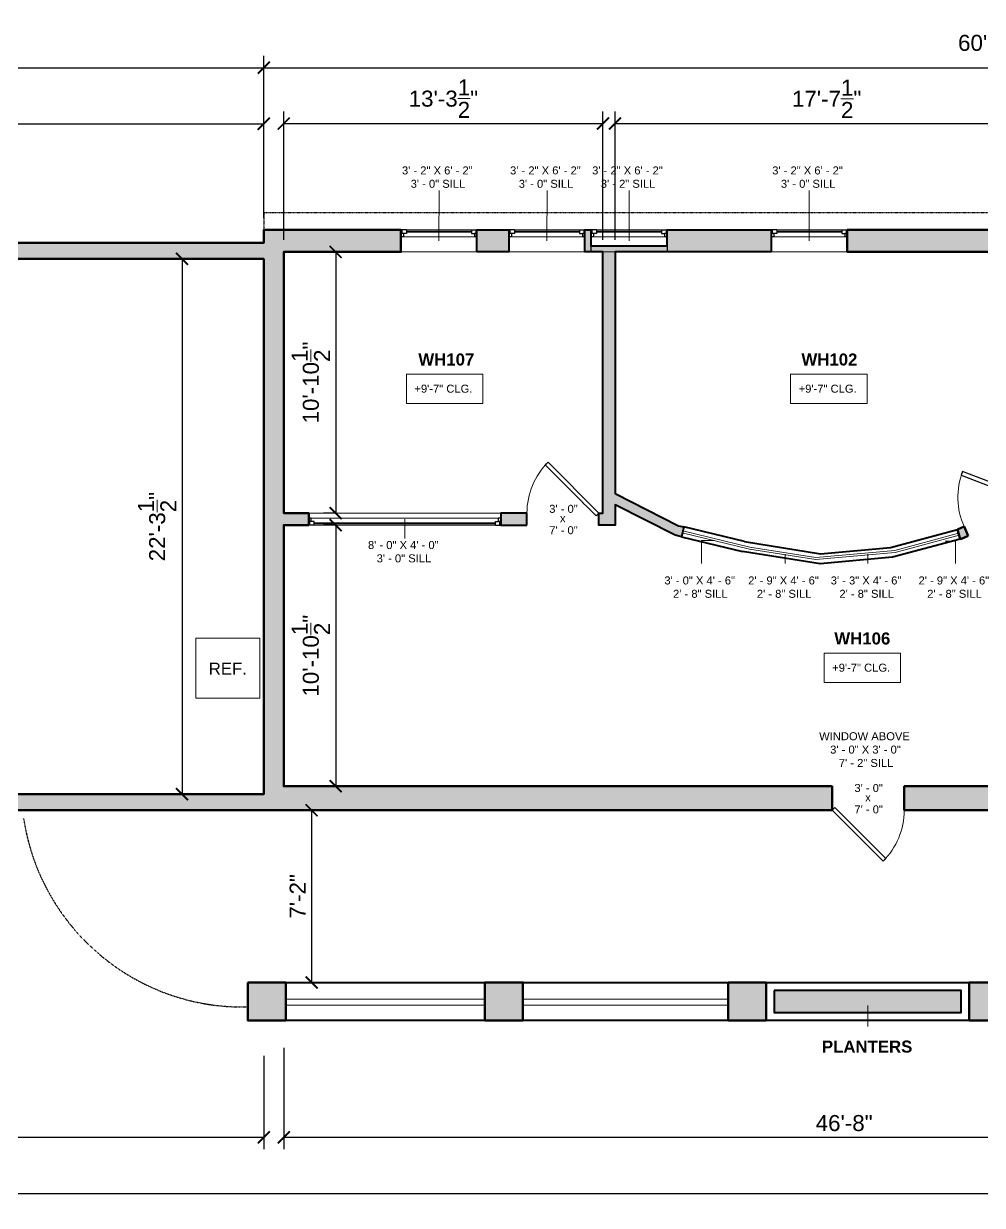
# Model space of a CAD drawing. Header units: inches. Extents: x -2078 to 106214, y -964 to 6385.
# Drawn here: x 76244 to 76723, y 3753 to 4343 of the extents above; entities that cross this region are included whole.
import ezdxf

# ---------------------------------------------------------------- set-up
doc = ezdxf.new("R2010")
doc.units = ezdxf.units.IN
doc.header["$MEASUREMENT"] = 0
doc.linetypes.add('HIDDEN2', pattern=[0.1875, 0.125, -0.0625])
for name, color, linetype, lineweight in [('A-ANNO', 2, 'Continuous', 5), ('A-ANNO-DIMS', 1, 'Continuous', 9), ('A-DETL-THIN', 151, 'Continuous', 9), ('A-DOOR', 1, 'Continuous', 18), ('A-EQPT', 150, 'Continuous', 9), ('A-GLAZ', 2, 'Continuous', 30), ('A-HIDDEN', 2, 'HIDDEN2', 18), ('A-RAILING', 4, 'Continuous', 9), ('A-WALL', 3, 'Continuous', 40), ('A-WINDOWS', 2, 'Continuous', 18)]:
    doc.layers.add(name, color=color, linetype=linetype, lineweight=lineweight)
doc.layers.add('A-HATCH', color=9, linetype='Continuous')
doc.styles.add('Arial', font='arial.ttf')
doc.styles.add('Arial_1', font='arial.ttf', dxfattribs={"height": 0.0625})
doc.styles.add('Arial_2', font='arial.ttf', dxfattribs={"height": 3})
doc.styles.add('Arial_B', font='arialbd.ttf', dxfattribs={"height": 4.5})
doc.styles.add('Jay Cad', font='arial.ttf', dxfattribs={"height": 0.125})
doc.dimstyles.new('Jay Cad - DIMS', dxfattribs={"dimtxt": 0.125, "dimasz": 0.09375, "dimexe": 0.09375, "dimexo": 0.09375, "dimgap": 0.046875, "dimtad": 1, "dimdec": 1, "dimzin": 0, "dimdsep": 46, "dimlunit": 4, "dimtxsty": 'Jay Cad', "dimblk": 'ARCHTICK', "dimcen": 0.09, "dimclrd": 1, "dimclre": 1, "dimclrt": 256, "dimadec": 0, "dimazin": 0, "dimtfac": 1, "dimtdec": 1, "dimtofl": 0, "dimtmove": 1, "dimatfit": 3, "dimfxl": 1, "dimtolj": 1, "dimtzin": 0, "dimarcsym": 0})

# ---------------------------------------------------------------- blocks, each defined once
blk = doc.blocks.new('JC_DOOR_SINGLE PANEL - SINGLE DOOR-1456345-Weiler Hall - Main Floor Plan Existing')
at = {"layer": 'A-DOOR', "lineweight": 30}
for p, q in [((-7.46, 27.96), (-8.87, 26.54)), ((-8.87, 26.54), (16.59, 1.09)), ((18, 2.5), (-7.46, 27.96)), ((16.59, 1.09), (18, 2.5))]:
    blk.add_line(p, q, dxfattribs=at)
at = {"layer": 'A-DOOR', "lineweight": 9}
blk.add_arc((18, 2.5), 36, 135, 180, dxfattribs=at)
blk = doc.blocks.new('JC_FIXED WINDOW - MUNTIN - FIXED WINDOW-1451937-Weiler Hall - Main Floor Plan Existing')
at = {"layer": 'A-GLAZ'}
for p, q in [((-19, -5.5), (-19, 5.5)), ((19, -5.5), (19, 5.5)), ((-19, -2), (-17.75, -2)), ((-16.25, -5.5), (-19, -5.5)), ((-18.5, -5.5), (-18.5, -3.75)), ((-18.5, -3.75), (-17.75, -3.75)), ((-17.75, -3.75), (-17.75, -2)), ((-16.25, -3.75), (-17.75, -3.75)), ((-16.25, -5.5), (-16.25, -3.75)), ((16.25, -3.75), (18.5, -3.75)), ((16.25, -5.5), (16.25, -3.75)), ((16.25, -5.5), (19, -5.5)), ((17.75, -2), (19, -2)), ((17.75, -3.75), (17.75, -2)), ((18.5, -5.5), (18.5, -3.75))]:
    blk.add_line(p, q, dxfattribs=at)
at = {"layer": 'A-GLAZ', "lineweight": 9}
for p, q in [((17.75, -2), (-17.75, -2)), ((16.25, -5.5), (-16.25, -5.5))]:
    blk.add_line(p, q, dxfattribs=at)
at = {"layer": 'A-GLAZ', "lineweight": 40}
blk.add_line((-16.25, -4.625), (16.25, -4.625), dxfattribs=at)
at = {"layer": 'A-WINDOWS'}
for p, q in [((-19, 5.5), (19, 5.5)), ((19, -5.5), (-19, -5.5))]:
    blk.add_line(p, q, dxfattribs=at)
blk = doc.blocks.new('JC_DOOR_SINGLE PANEL - SINGLE DOOR-1457532-Weiler Hall - Main Floor Plan Existing')
at = {"layer": 'A-DOOR', "lineweight": 30}
for p, q in [((-7.46, 28.46), (-8.87, 27.04)), ((-8.87, 27.04), (16.59, 1.59)), ((18, 3), (-7.46, 28.46)), ((16.59, 1.59), (18, 3))]:
    blk.add_line(p, q, dxfattribs=at)
at = {"layer": 'A-DOOR', "lineweight": 9}
blk.add_arc((18, 3), 36, 135, 180, dxfattribs=at)
blk = doc.blocks.new('JC_FIXED WINDOW - MUNTIN - FIXED WINDOW-1457585-Weiler Hall - Main Floor Plan Existing')
at = {"layer": 'A-GLAZ'}
for p, q in [((-48, 3), (-48, -3)), ((-45.25, 3), (-48, 3)), ((-47.5, 3), (-47.5, 1.25)), ((-47.5, 1.25), (-46.75, 1.25)), ((-45.25, 1.25), (-46.75, 1.25)), ((-46.75, 1.25), (-46.75, -0.5)), ((-45.25, 3), (-45.25, 1.25)), ((45.25, 3), (48, 3)), ((45.25, 3), (45.25, 1.25)), ((45.25, 1.25), (47.5, 1.25)), ((46.75, 1.25), (46.75, -0.5)), ((47.5, 3), (47.5, 1.25)), ((48, 3), (48, -3)), ((-48, -0.5), (-46.75, -0.5)), ((46.75, -0.5), (48, -0.5))]:
    blk.add_line(p, q, dxfattribs=at)
at = {"layer": 'A-GLAZ', "lineweight": 9}
for p, q in [((45.25, 3), (-45.25, 3)), ((46.75, -0.5), (-46.75, -0.5))]:
    blk.add_line(p, q, dxfattribs=at)
at = {"layer": 'A-GLAZ', "lineweight": 40}
blk.add_line((-45.25, 2.125), (45.25, 2.125), dxfattribs=at)
at = {"layer": 'A-WINDOWS'}
for p, q in [((48, 3), (-48, 3)), ((-48, -3), (48, -3))]:
    blk.add_line(p, q, dxfattribs=at)
blk = doc.blocks.new('JC_DOOR_SINGLE PANEL - SINGLE DOOR-1458442-Weiler Hall - Main Floor Plan Existing')
at = {"layer": 'A-DOOR', "lineweight": 30}
for p, q in [((-7.46, 31.46), (-8.87, 30.04)), ((-8.87, 30.04), (16.59, 4.59)), ((18, 6), (-7.46, 31.46)), ((16.59, 4.59), (18, 6))]:
    blk.add_line(p, q, dxfattribs=at)
at = {"layer": 'A-DOOR', "lineweight": 9}
blk.add_arc((18, 6), 36, 135, 180, dxfattribs=at)
blk = doc.blocks.new('Railings 7 - Railings 1-1472744-Weiler Hall - Main Floor Plan Existing')
at = {"layer": 'A-RAILING'}
for p, q in [((-433, -18.54), (-532.5, -18.54)), ((-532.5, -21.54), (-433, -21.54)), ((-311.5, -18.54), (-414, -18.54)), ((-414, -21.54), (-311.5, -21.54))]:
    blk.add_line(p, q, dxfattribs=at)
blk = doc.blocks.new('JC_REF - REF-1487122-Weiler Hall - Main Floor Plan Existing')
at = {"layer": 'A-EQPT'}
for p, q in [((16, 14.42), (-16, 14.42)), ((-16, 14.42), (-16, -15.58)), ((16, -15.58), (16, 14.42)), ((-16, -15.58), (16, -15.58))]:
    blk.add_line(p, q, dxfattribs=at)
blk = doc.blocks.new('_ArchTick')
at = {"color": 0, "linetype": 'ByBlock', "const_width": 0.15}
blk.add_lwpolyline([(-0.5, -0.5), (0.5, 0.5)], dxfattribs=at)
blk = doc.blocks.new('*D2804')
at = {"layer": 'A-ANNO-DIMS', "color": 1, "lineweight": -2, "transparency": 16777216}
for p, q in [((76374.43, 4235.15), (76374.43, 4299.32)), ((76533.93, 4235.15), (76533.93, 4299.32)), ((76374.43, 4293.32), (76533.93, 4293.32))]:
    blk.add_line(p, q, dxfattribs=at)
at = {"layer": 'Defpoints', "color": 0, "transparency": 16777216}
for p in [(76533.93, 4293.32), (76374.43, 4229.15), (76533.93, 4229.15)]:
    blk.add_point(p, dxfattribs=at)
at = {"layer": 'A-ANNO-DIMS', "color": 1, "lineweight": -2, "transparency": 16777216, "xscale": 6, "yscale": 6, "zscale": 6, "rotation": 180}
blk.add_blockref('_ArchTick', (76374.43, 4293.32), dxfattribs=at)
at = {"layer": 'A-ANNO-DIMS', "color": 1, "lineweight": -2, "transparency": 16777216, "xscale": 6, "yscale": 6, "zscale": 6}
blk.add_blockref('_ArchTick', (76533.93, 4293.32), dxfattribs=at)
at = {"layer": 'A-ANNO-DIMS', "color": 2, "transparency": 16777216, "insert": (76454.18, 4305.76), "char_height": 8, "width": 0.9983, "attachment_point": 5, "style": 'Jay Cad'}
blk.add_mtext('\\A1;13\'-3{\\H1x;\\S1/2;}"', dxfattribs=at)
blk = doc.blocks.new('JC- existing door Tag_quad - JC- existing door Tag_quad-839775-Weiler Hall - Main Floor Plan Existing')
at = {"layer": 'A-ANNO', "insert": (-0.0234, 0.0378), "char_height": 0.0625, "width": 0.0505, "attachment_point": 1, "style": 'Arial_1', "bg_fill": 3, "box_fill_scale": 1.25, "bg_fill_color": 256, "bg_fill_true_color": 13158600, "bg_fill_transparency": 0}
blk.add_mtext('x', dxfattribs=at)
blk = doc.blocks.new('*D2832')
at = {"layer": 'A-ANNO-DIMS', "color": 1, "lineweight": -2, "transparency": 16777216}
for p, q in [((76364.43, 4246.15), (76364.43, 4327.2)), ((77092.93, 4246.15), (77092.93, 4327.2)), ((76364.43, 4321.2), (77092.93, 4321.2))]:
    blk.add_line(p, q, dxfattribs=at)
at = {"layer": 'Defpoints', "color": 0, "transparency": 16777216}
for p in [(77092.93, 4321.2), (76364.43, 4240.15), (77092.93, 4240.15)]:
    blk.add_point(p, dxfattribs=at)
at = {"layer": 'A-ANNO-DIMS', "color": 1, "lineweight": -2, "transparency": 16777216, "xscale": 6, "yscale": 6, "zscale": 6, "rotation": 180}
blk.add_blockref('_ArchTick', (76364.43, 4321.2), dxfattribs=at)
at = {"layer": 'A-ANNO-DIMS', "color": 1, "lineweight": -2, "transparency": 16777216, "xscale": 6, "yscale": 6, "zscale": 6}
blk.add_blockref('_ArchTick', (77092.93, 4321.2), dxfattribs=at)
at = {"layer": 'A-ANNO-DIMS', "color": 2, "transparency": 16777216, "insert": (76728.68, 4333.64), "char_height": 8, "width": 0.9983, "attachment_point": 5, "style": 'Jay Cad'}
blk.add_mtext('\\A1;60\'-8{\\H1x;\\S1/2;}"', dxfattribs=at)
blk = doc.blocks.new('*D2835')
at = {"layer": 'A-ANNO-DIMS', "color": 1, "lineweight": -2, "transparency": 16777216}
for p, q in [((76539.93, 4235.15), (76539.93, 4299.32)), ((76751.43, 4235.15), (76751.43, 4299.32)), ((76539.93, 4293.32), (76751.43, 4293.32))]:
    blk.add_line(p, q, dxfattribs=at)
at = {"layer": 'Defpoints', "color": 0, "transparency": 16777216}
for p in [(76751.43, 4293.32), (76539.93, 4229.15), (76751.43, 4229.15)]:
    blk.add_point(p, dxfattribs=at)
at = {"layer": 'A-ANNO-DIMS', "color": 1, "lineweight": -2, "transparency": 16777216, "xscale": 6, "yscale": 6, "zscale": 6, "rotation": 180}
blk.add_blockref('_ArchTick', (76539.93, 4293.32), dxfattribs=at)
at = {"layer": 'A-ANNO-DIMS', "color": 1, "lineweight": -2, "transparency": 16777216, "xscale": 6, "yscale": 6, "zscale": 6}
blk.add_blockref('_ArchTick', (76751.43, 4293.32), dxfattribs=at)
at = {"layer": 'A-ANNO-DIMS', "color": 2, "transparency": 16777216, "insert": (76645.68, 4305.69), "char_height": 8, "width": 0.9983, "attachment_point": 5, "style": 'Jay Cad'}
blk.add_mtext('\\A1;17\'-7{\\H1x;\\S1/2;}"', dxfattribs=at)
blk = doc.blocks.new('*D2840')
at = {"layer": 'A-ANNO-DIMS', "color": 1, "lineweight": -2, "transparency": 16777216}
for p, q in [((75879.43, 4231.65), (75879.43, 4299.2)), ((76364.43, 4246.15), (76364.43, 4299.2)), ((75879.43, 4293.2), (76364.43, 4293.2))]:
    blk.add_line(p, q, dxfattribs=at)
at = {"layer": 'Defpoints', "color": 0, "transparency": 16777216}
for p in [(76364.43, 4293.2), (76364.43, 4240.15), (75879.43, 4225.65)]:
    blk.add_point(p, dxfattribs=at)
at = {"layer": 'A-ANNO-DIMS', "color": 1, "lineweight": -2, "transparency": 16777216, "xscale": 6, "yscale": 6, "zscale": 6, "rotation": 180}
blk.add_blockref('_ArchTick', (75879.43, 4293.2), dxfattribs=at)
at = {"layer": 'A-ANNO-DIMS', "color": 1, "lineweight": -2, "transparency": 16777216, "xscale": 6, "yscale": 6, "zscale": 6}
blk.add_blockref('_ArchTick', (76364.43, 4293.2), dxfattribs=at)
at = {"layer": 'A-ANNO-DIMS', "color": 2, "transparency": 16777216, "insert": (76121.93, 4300.29), "char_height": 8, "width": 0.6498, "attachment_point": 5, "style": 'Jay Cad'}
blk.add_mtext('\\A1;40\'-5"', dxfattribs=at)
blk = doc.blocks.new('*D2843')
at = {"layer": 'A-ANNO-DIMS', "color": 1, "lineweight": -2, "transparency": 16777216}
for p, q in [((75644.43, 4239.65), (75644.43, 4327.2)), ((76364.43, 4246.15), (76364.43, 4327.2)), ((75644.43, 4321.2), (76364.43, 4321.2))]:
    blk.add_line(p, q, dxfattribs=at)
at = {"layer": 'Defpoints', "color": 0, "transparency": 16777216}
for p in [(76364.43, 4321.2), (76364.43, 4240.15), (75644.43, 4233.65)]:
    blk.add_point(p, dxfattribs=at)
at = {"layer": 'A-ANNO-DIMS', "color": 1, "lineweight": -2, "transparency": 16777216, "xscale": 6, "yscale": 6, "zscale": 6, "rotation": 180}
blk.add_blockref('_ArchTick', (75644.43, 4321.2), dxfattribs=at)
at = {"layer": 'A-ANNO-DIMS', "color": 1, "lineweight": -2, "transparency": 16777216, "xscale": 6, "yscale": 6, "zscale": 6}
blk.add_blockref('_ArchTick', (76364.43, 4321.2), dxfattribs=at)
at = {"layer": 'A-ANNO-DIMS', "color": 2, "transparency": 16777216, "insert": (76004.43, 4328.29), "char_height": 8, "width": 0.6498, "attachment_point": 5, "style": 'Jay Cad'}
blk.add_mtext("\\A1;60'", dxfattribs=at)
blk = doc.blocks.new('*D2844')
at = {"layer": 'A-ANNO-DIMS', "color": 1, "lineweight": -2, "transparency": 16777216}
for p, q in [((75644.43, 3947.96), (75644.43, 3752.73)), ((78153.43, 3944.15), (78153.43, 3752.73)), ((75644.43, 3758.73), (78153.43, 3758.73))]:
    blk.add_line(p, q, dxfattribs=at)
at = {"layer": 'Defpoints', "color": 0, "transparency": 16777216}
for p in [(75644.43, 3953.96), (78153.43, 3950.15), (78153.43, 3758.73)]:
    blk.add_point(p, dxfattribs=at)
at = {"layer": 'A-ANNO-DIMS', "color": 1, "lineweight": -2, "transparency": 16777216, "xscale": 6, "yscale": 6, "zscale": 6, "rotation": 180}
blk.add_blockref('_ArchTick', (75644.43, 3758.73), dxfattribs=at)
at = {"layer": 'A-ANNO-DIMS', "color": 1, "lineweight": -2, "transparency": 16777216, "xscale": 6, "yscale": 6, "zscale": 6}
blk.add_blockref('_ArchTick', (78153.43, 3758.73), dxfattribs=at)
at = {"layer": 'A-ANNO-DIMS', "color": 2, "transparency": 16777216, "insert": (76898.93, 3765.81), "char_height": 8, "width": 0.7652, "attachment_point": 5, "style": 'Jay Cad'}
blk.add_mtext('\\A1;209\'-1"', dxfattribs=at)
blk = doc.blocks.new('*D2805')
at = {"layer": 'A-ANNO-DIMS', "color": 1, "lineweight": -2, "transparency": 16777216}
for p, q in [((76323.25, 4225.65), (76317.59, 4225.65)), ((76323.59, 4225.65), (76323.59, 3958.15)), ((76323.25, 3958.15), (76317.59, 3958.15))]:
    blk.add_line(p, q, dxfattribs=at)
at = {"layer": 'Defpoints', "color": 0, "transparency": 16777216}
for p in [(76329.25, 4225.65), (76323.59, 3958.15), (76329.25, 3958.15)]:
    blk.add_point(p, dxfattribs=at)
at = {"layer": 'A-ANNO-DIMS', "color": 1, "lineweight": -2, "transparency": 16777216, "xscale": 6, "yscale": 6, "zscale": 6}
for p, rotation in [((76323.59, 4225.65), 90), ((76323.59, 3958.15), 270)]:
    blk.add_blockref('_ArchTick', p, dxfattribs=dict(at, rotation=rotation))
at = {"layer": 'A-ANNO-DIMS', "color": 2, "transparency": 16777216, "insert": (76311.15, 4091.9), "char_height": 8, "width": 0.9983, "attachment_point": 5, "rotation": 90, "style": 'Jay Cad'}
blk.add_mtext('\\A1;22\'-3{\\H1x;\\S1/2;}"', dxfattribs=at)
blk = doc.blocks.new('*D2806')
at = {"layer": 'A-ANNO-DIMS', "color": 1, "lineweight": -2, "transparency": 16777216}
for p, q in [((76400.02, 4092.65), (76394.36, 4092.65)), ((76400.36, 4092.65), (76400.36, 3962.15)), ((76400.02, 3962.15), (76394.36, 3962.15))]:
    blk.add_line(p, q, dxfattribs=at)
at = {"layer": 'Defpoints', "color": 0, "transparency": 16777216}
for p in [(76406.02, 4092.65), (76400.36, 3962.15), (76406.02, 3962.15)]:
    blk.add_point(p, dxfattribs=at)
at = {"layer": 'A-ANNO-DIMS', "color": 1, "lineweight": -2, "transparency": 16777216, "xscale": 6, "yscale": 6, "zscale": 6}
for p, rotation in [((76400.36, 4092.65), 90), ((76400.36, 3962.15), 270)]:
    blk.add_blockref('_ArchTick', p, dxfattribs=dict(at, rotation=rotation))
at = {"layer": 'A-ANNO-DIMS', "color": 2, "transparency": 16777216, "insert": (76387.93, 4027.4), "char_height": 8, "width": 1.1137, "attachment_point": 5, "rotation": 90, "style": 'Jay Cad'}
blk.add_mtext('\\A1;10\'-10{\\H1x;\\S1/2;}"', dxfattribs=at)
blk = doc.blocks.new('*D2807')
at = {"layer": 'A-ANNO-DIMS', "color": 1, "lineweight": -2, "transparency": 16777216}
for p, q in [((76400.02, 4229.15), (76394.36, 4229.15)), ((76400.36, 4229.15), (76400.36, 4098.65)), ((76400.02, 4098.65), (76394.36, 4098.65))]:
    blk.add_line(p, q, dxfattribs=at)
at = {"layer": 'Defpoints', "color": 0, "transparency": 16777216}
for p in [(76406.02, 4229.15), (76400.36, 4098.65), (76406.02, 4098.65)]:
    blk.add_point(p, dxfattribs=at)
at = {"layer": 'A-ANNO-DIMS', "color": 1, "lineweight": -2, "transparency": 16777216, "xscale": 6, "yscale": 6, "zscale": 6}
for p, rotation in [((76400.36, 4229.15), 90), ((76400.36, 4098.65), 270)]:
    blk.add_blockref('_ArchTick', p, dxfattribs=dict(at, rotation=rotation))
at = {"layer": 'A-ANNO-DIMS', "color": 2, "transparency": 16777216, "insert": (76387.93, 4163.9), "char_height": 8, "width": 1.1137, "attachment_point": 5, "rotation": 90, "style": 'Jay Cad'}
blk.add_mtext('\\A1;10\'-10{\\H1x;\\S1/2;}"', dxfattribs=at)
blk = doc.blocks.new('*D2818')
at = {"layer": 'A-ANNO-DIMS', "color": 1, "lineweight": -2, "transparency": 16777216}
for p, q in [((75880.43, 3952.15), (75880.43, 3780.73)), ((76364.43, 3827.46), (76364.43, 3780.73)), ((75880.43, 3786.73), (76364.43, 3786.73))]:
    blk.add_line(p, q, dxfattribs=at)
at = {"layer": 'Defpoints', "color": 0, "transparency": 16777216}
for p in [(75880.43, 3958.15), (76364.43, 3833.46), (76364.43, 3786.73)]:
    blk.add_point(p, dxfattribs=at)
at = {"layer": 'A-ANNO-DIMS', "color": 1, "lineweight": -2, "transparency": 16777216, "xscale": 6, "yscale": 6, "zscale": 6, "rotation": 180}
blk.add_blockref('_ArchTick', (75880.43, 3786.73), dxfattribs=at)
at = {"layer": 'A-ANNO-DIMS', "color": 1, "lineweight": -2, "transparency": 16777216, "xscale": 6, "yscale": 6, "zscale": 6}
blk.add_blockref('_ArchTick', (76364.43, 3786.73), dxfattribs=at)
at = {"layer": 'A-ANNO-DIMS', "color": 2, "transparency": 16777216, "insert": (76122.43, 3793.81), "char_height": 8, "width": 0.6498, "attachment_point": 5, "style": 'Jay Cad'}
blk.add_mtext('\\A1;40\'-4"', dxfattribs=at)
blk = doc.blocks.new('*D2819')
at = {"layer": 'A-ANNO-DIMS', "color": 1, "lineweight": -2, "transparency": 16777216}
for p, q in [((76388.02, 3950.15), (76382.36, 3950.15)), ((76388.36, 3950.15), (76388.36, 3864.15)), ((76388.02, 3864.15), (76382.36, 3864.15))]:
    blk.add_line(p, q, dxfattribs=at)
at = {"layer": 'Defpoints', "color": 0, "transparency": 16777216}
for p in [(76394.02, 3950.15), (76388.36, 3864.15), (76394.02, 3864.15)]:
    blk.add_point(p, dxfattribs=at)
at = {"layer": 'A-ANNO-DIMS', "color": 1, "lineweight": -2, "transparency": 16777216, "xscale": 6, "yscale": 6, "zscale": 6}
for p, rotation in [((76388.36, 3950.15), 90), ((76388.36, 3864.15), 270)]:
    blk.add_blockref('_ArchTick', p, dxfattribs=dict(at, rotation=rotation))
at = {"layer": 'A-ANNO-DIMS', "color": 2, "transparency": 16777216, "insert": (76381.35, 3907.15), "char_height": 8, "width": 0.5345, "attachment_point": 5, "rotation": 90, "style": 'Jay Cad'}
blk.add_mtext('\\A1;7\'-2"', dxfattribs=at)
blk = doc.blocks.new('*D2820')
at = {"layer": 'A-ANNO-DIMS', "color": 1, "lineweight": -2, "transparency": 16777216}
for p, q in [((76374.43, 3831.46), (76374.43, 3780.73)), ((76934.43, 3831.46), (76934.43, 3780.73)), ((76374.43, 3786.73), (76934.43, 3786.73))]:
    blk.add_line(p, q, dxfattribs=at)
at = {"layer": 'Defpoints', "color": 0, "transparency": 16777216}
for p in [(76374.43, 3837.46), (76934.43, 3837.46), (76934.43, 3786.73)]:
    blk.add_point(p, dxfattribs=at)
at = {"layer": 'A-ANNO-DIMS', "color": 1, "lineweight": -2, "transparency": 16777216, "xscale": 6, "yscale": 6, "zscale": 6, "rotation": 180}
blk.add_blockref('_ArchTick', (76374.43, 3786.73), dxfattribs=at)
at = {"layer": 'A-ANNO-DIMS', "color": 1, "lineweight": -2, "transparency": 16777216, "xscale": 6, "yscale": 6, "zscale": 6}
blk.add_blockref('_ArchTick', (76934.43, 3786.73), dxfattribs=at)
at = {"layer": 'A-ANNO-DIMS', "color": 2, "transparency": 16777216, "insert": (76654.43, 3793.81), "char_height": 8, "width": 0.6498, "attachment_point": 5, "style": 'Jay Cad'}
blk.add_mtext('\\A1;46\'-8"', dxfattribs=at)

msp = doc.modelspace()

# ---------------------------------------------------------------- hatches: boundary and pattern name
at = {"layer": 'A-HATCH'}
h = msp.add_hatch(dxfattribs=at)
h.set_pattern_fill('GRASS', color=9, scale=64, style=0, pattern_type=2)
h.set_pattern_definition([(90, (76907.927, 3874.267), (-8.485, 8.485), [2.25, -14.721]), (45, (76907.927, 3874.267), (-8.48528, 8.48528), [2.25, -9.75]), (135, (76907.927, 3874.267), (-8.48528, -8.48528), [2.25, -9.75])])
h.paths.add_polyline_path([(77922.93, 3849.035), (78015.93, 3849.035), (78015.93, 3860.035), (77922.93, 3860.035)])
h.paths.add_polyline_path([(77775.93, 3849.035), (77775.93, 3860.035), (77681.93, 3860.035), (77681.93, 3849.035), (77761.411, 3849.035)])
h.paths.add_polyline_path([(77444.93, 3849.035), (77534.93, 3849.035), (77534.93, 3860.035), (77444.93, 3860.035)])
h.paths.add_polyline_path([(77096.43, 3849.035), (77186.43, 3849.035), (77186.43, 3860.035), (77096.43, 3860.035)])
h.paths.add_polyline_path([(76949.93, 3849.035), (76949.93, 3860.035), (76859.93, 3860.035), (76859.93, 3849.035), (76910.469, 3849.035)])
h.paths.add_polyline_path([(76655.187, 3849.035), (76712.93, 3849.035), (76712.93, 3860.035), (76619.43, 3860.035), (76619.43, 3849.035)])

# ---------------------------------------------------------------- linework, layer by layer
at = {"layer": 'A-ANNO'}
for p, q in [((76451.93, 4234.652), (76451.994, 4259.887)), ((76505.93, 4234.652), (76505.994, 4259.887)), ((76546.93, 4234.652), (76546.994, 4259.887)), ((76636.969, 4234.652), (76636.969, 4259.887)), ((76434.93, 4095.652), (76434.994, 4086.039)), ((76666.244, 3852.638), (76666.244, 3842.191))]:
    msp.add_line(p, q, dxfattribs=at)
at = {"layer": 'A-DETL-THIN'}
for p, q in [((76573.806, 4089.785), (76573.571, 4088.813)), ((76711.845, 4087.588), (76711.586, 4088.554))]:
    msp.add_line(p, q, dxfattribs=at)
at = {"layer": 'A-HIDDEN', "lineweight": 30}
for p, q in [((77092.93, 4248.737), (76364.43, 4248.737)), ((76364.43, 4248.737), (76364.43, 4240.034))]:
    msp.add_line(p, q, dxfattribs=at)
msp.add_arc((76353.966, 3962.631), 110.778, 188.639688, 271.27451, dxfattribs=at)
at = {"layer": 'A-WALL'}
for p, q in [((76573.101, 4086.869), (76603.632, 4079.486)), ((76604.613, 4084.393), (76574.276, 4091.729)), ((76677.655, 4081.533), (76711.068, 4090.486)), ((76712.362, 4085.657), (76678.533, 4076.592)), ((76375.43, 3864.152), (76474.93, 3864.152)), ((76493.93, 3864.152), (76596.43, 3864.152)), ((76615.43, 3864.152), (76716.93, 3864.152)), ((76474.93, 3845.152), (76375.43, 3845.152)), ((76596.43, 3845.152), (76493.93, 3845.152)), ((76716.93, 3845.152), (76615.43, 3845.152))]:
    msp.add_line(p, q, dxfattribs=at)
for points in [[(76470.93, 4229.152), (76470.93, 4240.152), (76486.93, 4240.152), (76486.93, 4229.152)], [(76495.93, 4092.652), (76495.93, 4098.652), (76482.93, 4098.652), (76482.93, 4092.652)], [(76619.43, 3860.035), (76619.43, 3849.035), (76712.93, 3849.035), (76712.93, 3860.035)]]:
    msp.add_lwpolyline(points, close=True, dxfattribs=at)
at = {"layer": 'A-WALL', "lineweight": 60}
msp.add_lwpolyline([(75649.43, 4225.652), (76364.43, 4225.652), (76364.43, 3958.152), (76230.43, 3958.152)], dxfattribs=at)
for points in [[(76716.398, 4087.325), (76714.365, 4091.893), (76711.412, 4090.578), (76711.068, 4090.486), (76712.362, 4085.657), (76713.087, 4085.851)], [(76684.43, 3950.152), (76969.43, 3950.152), (76969.43, 3962.152), (76940.43, 3962.152), (76940.43, 3974.034), (76934.43, 3974.034), (76934.43, 3962.152), (76684.43, 3962.152)], [(76356.43, 3864.153), (76356.43, 3845.153), (76375.43, 3845.153), (76375.43, 3864.153)], [(76474.93, 3864.153), (76474.93, 3845.153), (76493.93, 3845.153), (76493.93, 3864.153)], [(76596.43, 3864.153), (76596.43, 3845.153), (76615.43, 3845.153), (76615.43, 3864.153)], [(76716.93, 3864.153), (76716.93, 3845.153), (76735.93, 3845.153), (76735.93, 3864.153)]]:
    msp.add_lwpolyline(points, close=True, dxfattribs=at)
at = {"layer": 'A-WALL'}
for points in [[(76604.613, 4084.393), (76642.622, 4078.373), (76677.655, 4081.533)], [(76678.533, 4076.592), (76642.453, 4073.338), (76603.632, 4079.486)]]:
    msp.add_lwpolyline(points, dxfattribs=at)
at = {"layer": 'A-WINDOWS'}
for p, q in [((76573.571, 4088.813), (76607.124, 4080.7)), ((76607.32, 4081.681), (76573.806, 4089.785)), ((76711.586, 4088.554), (76679.752, 4080.024)), ((76679.927, 4079.036), (76711.845, 4087.588)), ((76583.095, 4084.931), (76583.095, 4073.447)), ((76589.68, 4084.931), (76583.095, 4084.931)), ((76607.124, 4080.7), (76640.232, 4075.456)), ((76640.266, 4076.463), (76607.32, 4081.681)), ((76704.898, 4084.557), (76710.095, 4084.557)), ((76710.095, 4084.557), (76710.095, 4073.447)), ((76624.968, 4078.185), (76624.968, 4073.447)), ((76640.232, 4075.456), (76679.927, 4079.036)), ((76679.752, 4080.024), (76640.266, 4076.463)), ((76666.218, 4078.185), (76666.218, 4073.447))]:
    msp.add_line(p, q, dxfattribs=at)

# ---------------------------------------------------------------- block references
at = {"layer": 'A-DOOR', "rotation": 23.99999999999994}
msp.add_blockref('JC_DOOR_SINGLE PANEL - SINGLE DOOR-1456345-Weiler Hall - Main Floor Plan Existing', (76731.825, 4096.93), dxfattribs=at)
at = {"layer": 'A-EQPT'}
msp.add_blockref('JC_REF - REF-1487122-Weiler Hall - Main Floor Plan Existing', (76346.43, 4021.73), dxfattribs=at)
at = {"layer": 'A-RAILING'}
msp.add_blockref('Railings 7 - Railings 1-1472744-Weiler Hall - Main Floor Plan Existing', (76907.927, 3874.267), dxfattribs=at)
at = {"layer": 'A-WINDOWS', "rotation": 180}
for name, p in [('JC_FIXED WINDOW - MUNTIN - FIXED WINDOW-1451937-Weiler Hall - Main Floor Plan Existing', (76451.93, 4234.652)), ('JC_FIXED WINDOW - MUNTIN - FIXED WINDOW-1451937-Weiler Hall - Main Floor Plan Existing', (76505.93, 4234.652)), ('JC_FIXED WINDOW - MUNTIN - FIXED WINDOW-1451937-Weiler Hall - Main Floor Plan Existing', (76546.93, 4234.652)), ('JC_FIXED WINDOW - MUNTIN - FIXED WINDOW-1451937-Weiler Hall - Main Floor Plan Existing', (76636.969, 4234.652)), ('JC_FIXED WINDOW - MUNTIN - FIXED WINDOW-1457585-Weiler Hall - Main Floor Plan Existing', (76434.93, 4095.652))]:
    msp.add_blockref(name, p, dxfattribs=at)

# ---------------------------------------------------------------- texts
at = {"layer": 'A-ANNO', "attachment_point": 1}
for s, insert, char_height, width, style in [('3\' - 2" X 6\' - 2"', (76433.499, 4271.883), 4, 44.642, 'Arial_2'), ('3\' - 2" X 6\' - 2"', (76487.499, 4271.883), 4, 44.642, 'Arial_2'), ('3\' - 2" X 6\' - 2"', (76528.499, 4271.883), 4, 44.642, 'Arial_2'), ('3\' - 2" X 6\' - 2"', (76618.475, 4271.883), 4, 44.642, 'Arial_2'), ('3\' - 0" SILL', (76437.833, 4265.216), 4, 34.138, 'Arial_2'), ('3\' - 0" SILL', (76491.833, 4265.216), 4, 34.138, 'Arial_2'), ('3\' - 2" SILL', (76532.833, 4265.216), 4, 34.138, 'Arial_2'), ('3\' - 0" SILL', (76622.808, 4265.216), 4, 34.138, 'Arial_2'), ('WH107', (76441.669, 4178.408), 6, 46.056, 'Arial_B'), ('WH102', (76633.095, 4178.408), 6, 115.948, 'Arial_B'), ('8\' - 0" X 4\' - 0"', (76416.499, 4084.706), 4, 44.642, 'Arial_2'), ('3\' - 0" SILL', (76420.833, 4078.039), 4, 34.138, 'Arial_2'), ('3\' - 0" X 4\' - 6"', (76564.601, 4066.993), 4, 44.642, 'Arial_2'), ('2\' - 9" X 4\' - 6"', (76606.473, 4066.993), 4, 44.642, 'Arial_2'), ('3\' - 3" X 4\' - 6"', (76647.723, 4066.993), 4, 44.642, 'Arial_2'), ('2\' - 9" X 4\' - 6"', (76691.601, 4066.993), 4, 44.642, 'Arial_2'), ('2\' - 8" SILL', (76568.934, 4060.327), 4, 34.138, 'Arial_2'), ('2\' - 8" SILL', (76610.806, 4060.327), 4, 34.138, 'Arial_2'), ('2\' - 8" SILL', (76652.056, 4060.327), 4, 34.138, 'Arial_2'), ('2\' - 8" SILL', (76695.934, 4060.327), 4, 34.138, 'Arial_2'), ('WH106', (76649.526, 4038.996), 6, 46.056, 'Arial_B'), ('REF.', (76336.92, 4023.936), 6, 23.432, 'Arial'), ('WINDOW ABOVE', (76641.935, 3989.146), 4, 57.974, 'Arial_2'), ('3\' - 0" X 3\' - 0"', (76647.435, 3982.48), 4, 44.642, 'Arial_2'), ('7\' - 2" SILL', (76651.768, 3975.813), 4, 34.138, 'Arial_2'), ('PLANTERS', (76643.328, 3835.071), 6, 55.348, 'Arial_B')]:
    msp.add_mtext(s, dxfattribs=dict(at, insert=insert, char_height=char_height, width=width, style=style))
at = {"layer": 'A-ANNO', "char_height": 4, "attachment_point": 1, "style": 'Arial_2', "bg_fill": 3, "box_fill_scale": 1.25, "bg_fill_color": 256, "bg_fill_true_color": 13158600, "bg_fill_transparency": 0}
for s, insert, width in [('+9\'-7" CLG.', (76439.701, 4162.823), 36.36), ('+9\'-7" CLG.', (76631.701, 4162.823), 36.36), ('3\' - 0"', (76507.057, 4102.789), 17.978), ('7\' - 0"', (76507.057, 4092.108), 17.978), ('+9\'-7" CLG.', (76648.447, 4023.411), 36.36), ('3\' - 0"', (76659.557, 3963.289), 17.978), ('7\' - 0"', (76659.557, 3952.608), 17.978)]:
    msp.add_mtext(s, dxfattribs=dict(at, insert=insert, width=width))

# ---------------------------------------------------------------- dimensions: what is measured, and where the dimension line sits
at = {"layer": 'A-ANNO-DIMS'}
for base, p1, p2, picture, middle in [((77092.93, 4321.205), (76364.43, 4240.152), (77092.93, 4240.152), '*D2832', (76728.68, 4333.639)), ((76364.43, 4321.205), (75644.43, 4233.652), (76364.43, 4240.152), '*D2843', (76004.43, 4328.289)), ((76533.93, 4293.323), (76374.43, 4229.152), (76533.93, 4229.152), '*D2804', (76454.18, 4305.76)), ((76751.43, 4293.323), (76539.93, 4229.152), (76751.43, 4229.152), '*D2835', (76645.68, 4305.689)), ((76364.43, 4293.205), (75879.43, 4225.652), (76364.43, 4240.152), '*D2840', (76121.93, 4300.289)), ((76364.43, 3786.729), (75880.43, 3958.152), (76364.43, 3833.465), '*D2818', (76122.43, 3793.814)), ((76934.43, 3786.729), (76374.43, 3837.465), (76934.43, 3837.465), '*D2820', (76654.43, 3793.814))]:
    dim = msp.add_linear_dim(base=base, p1=p1, p2=p2, dimstyle='Jay Cad - DIMS', override={"dimclrt": 2}, dxfattribs=at)
    dim.commit()
    dim.dimension.update_dxf_attribs({"geometry": picture, "text_midpoint": middle})
for base, p1, p2, picture, middle in [((76323.589, 3958.152), (76329.246, 4225.652), (76329.246, 3958.152), '*D2805', (76311.152, 4091.902)), ((76400.363, 4098.652), (76406.02, 4229.152), (76406.02, 4098.652), '*D2807', (76387.929, 4163.902)), ((76400.363, 3962.152), (76406.02, 4092.652), (76406.02, 3962.152), '*D2806', (76387.929, 4027.402)), ((76388.363, 3864.152), (76394.02, 3950.152), (76394.02, 3864.152), '*D2819', (76381.347, 3907.152))]:
    dim = msp.add_linear_dim(base=base, p1=p1, p2=p2, angle=90, dimstyle='Jay Cad - DIMS', override={"dimclrt": 2}, dxfattribs=at)
    dim.commit()
    dim.dimension.update_dxf_attribs({"geometry": picture, "text_midpoint": middle})

# ---------------------------------------------------------------- next in the draw order: hatches: boundary and pattern name
at = {"layer": 'A-HATCH'}
h = msp.add_hatch(color=256, dxfattribs=at)
h.dxf.hatch_style = 1
h.paths.add_polyline_path([(76714.365, 4091.893), (76711.412, 4090.578), (76711.068, 4090.486), (76712.362, 4085.657), (76713.087, 4085.851), (76716.398, 4087.325)])
h.paths.add_polyline_path([(76565.93, 4232.152), (76527.93, 4232.152), (76527.93, 4229.152), (76565.93, 4229.152)], flags=17)
h.paths.add_polyline_path([(75880.43, 4105.652), (75874.43, 4105.652), (75874.43, 4057.652), (75659.861, 4057.652), (75659.861, 4083.652), (75649.43, 4083.652), (75649.43, 4225.652), (76364.43, 4225.652), (76364.43, 3958.152), (76230.43, 3958.152), (76230.43, 3950.152), (76648.43, 3950.152), (76648.43, 3962.152), (76374.43, 3962.152), (76374.43, 4092.652), (76386.93, 4092.652), (76386.93, 4098.652), (76374.43, 4098.652), (76374.43, 4229.152), (76432.93, 4229.152), (76432.93, 4240.152), (76364.43, 4240.152), (76364.43, 4233.652), (75644.43, 4233.652), (75644.43, 4078.652), (75654.861, 4078.652), (75654.861, 4020.652), (75644.43, 4020.652), (75644.43, 3950.152), (75674.861, 3950.152), (75674.861, 3958.152), (75670.43, 3958.152), (75670.43, 4033.652), (75874.43, 4033.652), (75874.43, 3958.152), (75869.861, 3958.152), (75869.861, 3950.152), (76182.43, 3950.152), (76182.43, 3958.152), (75880.43, 3958.152)])
h.paths.add_polyline_path([(76486.93, 4240.152), (76470.93, 4240.152), (76470.93, 4229.152), (76486.93, 4229.152)], flags=17)
h.paths.add_polyline_path([(76527.93, 4240.152), (76524.93, 4240.152), (76524.93, 4229.152), (76527.93, 4229.152)], flags=17)
h.paths.add_polyline_path([(76539.93, 4229.152), (76533.93, 4229.152), (76533.93, 4098.652), (76531.93, 4098.652), (76531.93, 4092.652), (76539.93, 4092.652), (76539.93, 4102.79), (76569.942, 4087.633), (76573.101, 4086.869), (76574.276, 4091.729), (76571.68, 4092.357), (76539.93, 4108.392)], flags=17)
h.paths.add_polyline_path([(76617.969, 4240.152), (76565.93, 4240.152), (76565.93, 4229.152), (76617.969, 4229.152)], flags=17)
h.paths.add_polyline_path([(76495.93, 4098.652), (76482.93, 4098.652), (76482.93, 4092.652), (76495.93, 4092.652)], flags=17)
h.paths.add_polyline_path([(76969.43, 3962.152), (76940.43, 3962.152), (76940.43, 3974.034), (76934.43, 3974.034), (76934.43, 3962.152), (76684.43, 3962.152), (76684.43, 3950.152), (76969.43, 3950.152)])
h.paths.add_polyline_path([(76756.43, 4240.152), (76655.969, 4240.152), (76655.969, 4229.152), (76751.43, 4229.152), (76751.43, 4108.396), (76747.252, 4106.535), (76749.286, 4101.968), (76751.43, 4102.922), (76751.43, 4092.652), (76759.43, 4092.652), (76759.43, 4097.652), (76756.43, 4097.652)])
h.paths.add_polyline_path([(76887.43, 4240.152), (76833.43, 4240.152), (76833.43, 4229.152), (76887.43, 4229.152)])
h.paths.add_polyline_path([(76795.43, 4240.152), (76794.43, 4240.152), (76794.43, 4229.152), (76795.43, 4229.152)])
h.paths.add_polyline_path([(76940.43, 4240.152), (76925.43, 4240.152), (76925.43, 4229.152), (76934.43, 4229.152), (76934.43, 4097.652), (76913.43, 4097.652), (76913.43, 4092.652), (76934.43, 4092.652), (76934.43, 4010.034), (76940.43, 4010.034)])
h.paths.add_polyline_path([(76979.43, 4240.152), (76978.43, 4240.152), (76978.43, 4229.152), (76979.43, 4229.152)])
h.paths.add_polyline_path([(77092.93, 4240.152), (77013.93, 4240.152), (77013.93, 4169.034), (77020.93, 4169.034), (77020.93, 4229.152), (77078.93, 4229.152), (77078.93, 4108.998), (77020.93, 4108.998), (77020.93, 4133.034), (77013.93, 4133.034), (77013.93, 4024.034), (77020.93, 4024.034), (77020.93, 4103.998), (77078.93, 4103.998), (77078.93, 3962.152), (77047.43, 3962.152), (77047.43, 3986.034), (77020.93, 3986.034), (77020.93, 3988.034), (77013.93, 3988.034), (77013.93, 3981.034), (77042.43, 3981.034), (77042.43, 3962.152), (77041.43, 3962.152), (77041.43, 3950.152), (77102.93, 3950.152), (77102.93, 3962.152), (77092.93, 3962.152), (77092.93, 4200.152), (77129.93, 4200.152), (77129.93, 4211.152), (77092.93, 4211.152)])
h.paths.add_polyline_path([(76817.43, 4097.652), (76795.43, 4097.652), (76795.43, 4092.652), (76817.43, 4092.652)])
h.paths.add_polyline_path([(77356.93, 3962.152), (77138.93, 3962.152), (77138.93, 3950.152), (77356.93, 3950.152)])
h.paths.add_polyline_path([(77221.93, 4211.152), (77205.93, 4211.152), (77205.93, 4200.152), (77221.93, 4200.152)])
h.paths.add_polyline_path([(77313.93, 4211.152), (77297.93, 4211.152), (77297.93, 4200.152), (77313.93, 4200.152)])
h.paths.add_polyline_path([(77458.93, 4211.152), (77389.93, 4211.152), (77389.93, 4200.152), (77430.93, 4200.152), (77430.93, 3962.152), (77392.93, 3962.152), (77392.93, 3950.152), (77693.93, 3950.152), (77693.93, 3962.152), (77443.93, 3962.152), (77443.93, 4200.152), (77458.93, 4200.152)])
h.paths.add_polyline_path([(77497.93, 4211.152), (77496.93, 4211.152), (77496.93, 4200.152), (77497.93, 4200.152)], flags=17)
h.paths.add_polyline_path([(77551.93, 4211.152), (77535.93, 4211.152), (77535.93, 4200.152), (77551.93, 4200.152)], flags=17)
h.paths.add_polyline_path([(77644.93, 4211.152), (77628.93, 4211.152), (77628.93, 4200.152), (77644.93, 4200.152)], flags=17)
h.paths.add_polyline_path([(77590.93, 4211.152), (77589.93, 4211.152), (77589.93, 4200.152), (77590.93, 4200.152)], flags=17)
h.paths.add_polyline_path([(77683.93, 4211.152), (77682.93, 4211.152), (77682.93, 4200.152), (77683.93, 4200.152)], flags=17)
h.paths.add_polyline_path([(77829.93, 4211.152), (77721.93, 4211.152), (77721.93, 4200.152), (77793.93, 4200.152), (77793.93, 4186.652), (77692.93, 4186.652), (77692.93, 4082.485), (77696.93, 4082.485), (77696.93, 4182.652), (77793.93, 4182.652), (77793.93, 4046.652), (77733.654, 4046.652), (77733.654, 4042.652), (77793.93, 4042.652), (77793.93, 3962.152), (77753.93, 3962.152), (77753.93, 3950.152), (77817.93, 3950.152), (77817.93, 3962.152), (77806.93, 3962.152), (77806.93, 4055.152), (77821.43, 4055.152), (77821.43, 4060.152), (77806.93, 4060.152), (77806.93, 4200.152), (77829.93, 4200.152)])
h.paths.add_polyline_path([(77697.654, 4046.652), (77696.93, 4046.652), (77696.93, 4052.485), (77692.93, 4052.485), (77692.93, 4042.652), (77697.654, 4042.652)], flags=17)
h.paths.add_polyline_path([(77875.43, 4060.152), (77857.43, 4060.152), (77857.43, 4055.152), (77875.43, 4055.152)])
h.paths.add_polyline_path([(77920.43, 4105.632), (77923.43, 4105.632), (77923.43, 4110.632), (77920.43, 4110.632), (77920.43, 4200.152), (77922.555, 4200.152), (77922.555, 4211.152), (77906.93, 4211.152), (77906.93, 4200.152), (77915.43, 4200.152), (77915.43, 4060.152), (77911.43, 4060.152), (77911.43, 4055.152), (77920.43, 4055.152)])
h.paths.add_polyline_path([(77868.93, 4211.152), (77867.93, 4211.152), (77867.93, 4200.152), (77868.93, 4200.152)])
h.paths.add_polyline_path([(77961.555, 4211.152), (77960.555, 4211.152), (77960.555, 4200.152), (77961.555, 4200.152)])
h.paths.add_polyline_path([(78015.18, 4211.152), (77999.555, 4211.152), (77999.555, 4200.152), (78015.134, 4200.152)])
h.paths.add_polyline_path([(77997.43, 4200.152), (77992.43, 4200.152), (77992.43, 4110.632), (77983.43, 4110.632), (77983.43, 4105.632), (78000.43, 4105.632), (78000.43, 4110.632), (77997.43, 4110.632)])
h.paths.add_polyline_path([(78054.18, 4211.152), (78053.18, 4211.152), (78053.18, 4200.152), (78054.18, 4200.152)])
h.paths.add_polyline_path([(78069.43, 4200.152), (78065.43, 4200.152), (78065.43, 4110.632), (78060.43, 4110.632), (78060.43, 4105.632), (78072.43, 4105.632), (78072.43, 4110.632), (78069.43, 4110.632)])
h.paths.add_polyline_path([(78153.43, 4211.152), (78092.18, 4211.152), (78092.18, 4200.152), (78141.43, 4200.152), (78141.43, 4110.632), (78132.43, 4110.632), (78132.43, 4105.632), (78141.43, 4105.632), (78141.43, 3962.152), (78104.971, 3962.152), (78104.971, 3950.152), (78153.43, 3950.152)])
h.paths.add_polyline_path([(78070.971, 3962.152), (77851.93, 3962.152), (77851.93, 3950.152), (78070.971, 3950.152)])
h.paths.add_polyline_path([(76375.43, 3864.153), (76356.43, 3864.153), (76356.43, 3845.153), (76375.43, 3845.153)])
h.paths.add_polyline_path([(76493.93, 3864.153), (76474.93, 3864.153), (76474.93, 3845.153), (76493.93, 3845.153)])
h.paths.add_polyline_path([(76615.43, 3864.153), (76596.43, 3864.153), (76596.43, 3845.153), (76615.43, 3845.153)])
h.paths.add_polyline_path([(76735.93, 3864.153), (76716.93, 3864.153), (76716.93, 3845.153), (76735.93, 3845.153)])
h.paths.add_polyline_path([(76855.93, 3864.153), (76836.93, 3864.153), (76836.93, 3845.153), (76855.93, 3845.153)])
h.paths.add_polyline_path([(76972.93, 3864.153), (76953.93, 3864.153), (76953.93, 3845.153), (76972.93, 3845.153)])
h.paths.add_polyline_path([(77092.43, 3864.153), (77073.43, 3864.153), (77073.43, 3845.153), (77092.43, 3845.153)])
h.paths.add_polyline_path([(77209.43, 3864.153), (77190.43, 3864.153), (77190.43, 3845.153), (77209.43, 3845.153)])
h.paths.add_polyline_path([(77440.93, 3864.153), (77421.93, 3864.153), (77421.93, 3845.153), (77440.93, 3845.153)])
h.paths.add_polyline_path([(77557.93, 3864.153), (77538.93, 3864.153), (77538.93, 3845.153), (77557.93, 3845.153)])
h.paths.add_polyline_path([(77677.93, 3864.153), (77658.93, 3864.153), (77658.93, 3845.153), (77677.93, 3845.153)])
h.paths.add_polyline_path([(77798.93, 3864.153), (77779.93, 3864.153), (77779.93, 3845.153), (77798.93, 3845.153)])
h.paths.add_polyline_path([(77918.93, 3864.153), (77899.93, 3864.153), (77899.93, 3845.153), (77918.93, 3845.153)])
h.paths.add_polyline_path([(78038.93, 3864.153), (78019.93, 3864.153), (78019.93, 3845.153), (78038.93, 3845.153)])
h.paths.add_polyline_path([(78161.93, 3864.153), (78142.93, 3864.153), (78142.93, 3845.153), (78161.93, 3845.153)])

# ---------------------------------------------------------------- next in the draw order: linework, layer by layer
at = {"layer": 'A-ANNO', "flags": 128}
for points in [[(76435.701, 4168.157), (76473.862, 4168.157), (76473.862, 4153.479), (76435.701, 4153.479)], [(76627.701, 4168.157), (76665.862, 4168.157), (76665.862, 4153.479), (76627.701, 4153.479)], [(76644.447, 4028.744), (76682.607, 4028.744), (76682.607, 4014.067), (76644.447, 4014.067)]]:
    msp.add_lwpolyline(points, close=True, dxfattribs=at)
at = {"layer": 'A-WALL'}
msp.add_lwpolyline([(76565.93, 4232.152), (76565.93, 4240.152), (76617.969, 4240.152), (76617.969, 4229.152), (76539.93, 4229.152), (76539.93, 4108.392), (76571.68, 4092.357), (76574.276, 4091.729), (76573.101, 4086.869), (76569.942, 4087.633), (76539.93, 4102.79), (76539.93, 4092.652), (76531.93, 4092.652), (76531.93, 4098.652), (76533.93, 4098.652), (76533.93, 4229.152), (76524.93, 4229.152), (76524.93, 4240.152), (76527.93, 4240.152), (76527.93, 4232.152), (76565.93, 4232.152)], dxfattribs=at)
at = {"layer": 'A-WALL', "lineweight": 60}
msp.add_lwpolyline([(76751.43, 4229.152), (76751.43, 4108.396), (76747.252, 4106.535), (76749.286, 4101.968), (76751.43, 4102.922), (76751.43, 4092.652), (76759.43, 4092.652), (76759.43, 4097.652), (76756.43, 4097.652), (76756.43, 4240.152), (76655.969, 4240.152), (76655.969, 4229.152)], close=True, dxfattribs=at)

# ---------------------------------------------------------------- next in the draw order: block references
at = {"layer": 'A-DOOR'}
msp.add_blockref('JC_DOOR_SINGLE PANEL - SINGLE DOOR-1457532-Weiler Hall - Main Floor Plan Existing', (76513.93, 4095.652), dxfattribs=at)
at = {"layer": 'A-DOOR', "rotation": 180}
msp.add_blockref('JC_DOOR_SINGLE PANEL - SINGLE DOOR-1458442-Weiler Hall - Main Floor Plan Existing', (76666.43, 3956.152), dxfattribs=at)

# ---------------------------------------------------------------- next in the draw order: block references
at = {"layer": 'A-ANNO', "xscale": 64, "yscale": 64, "zscale": 64}
for p in [(76513.93, 4095.652), (76666.43, 3956.152)]:
    msp.add_blockref('JC- existing door Tag_quad - JC- existing door Tag_quad-839775-Weiler Hall - Main Floor Plan Existing', p, dxfattribs=at)

# ---------------------------------------------------------------- next in the draw order: linework, layer by layer
at = {"layer": 'A-WALL', "lineweight": 60}
msp.add_lwpolyline([(76230.43, 3950.152), (76648.43, 3950.152), (76648.43, 3962.152), (76374.43, 3962.152), (76374.43, 4092.652), (76386.93, 4092.652), (76386.93, 4098.652), (76374.43, 4098.652), (76374.43, 4229.152), (76432.93, 4229.152), (76432.93, 4240.152), (76364.43, 4240.152), (76364.43, 4233.652), (75644.43, 4233.652)], dxfattribs=at)

# ---------------------------------------------------------------- next in the draw order: dimensions: what is measured, and where the dimension line sits
at = {"layer": 'A-ANNO-DIMS'}
dim = msp.add_linear_dim(base=(78153.43, 3758.729), p1=(75644.43, 3953.965), p2=(78153.43, 3950.152), dimstyle='Jay Cad - DIMS', override={"dimclrt": 2}, dxfattribs=at)
dim.commit()
dim.dimension.update_dxf_attribs({"geometry": '*D2844', "text_midpoint": (76898.93, 3765.814)})

doc.saveas('drawing.dxf')
